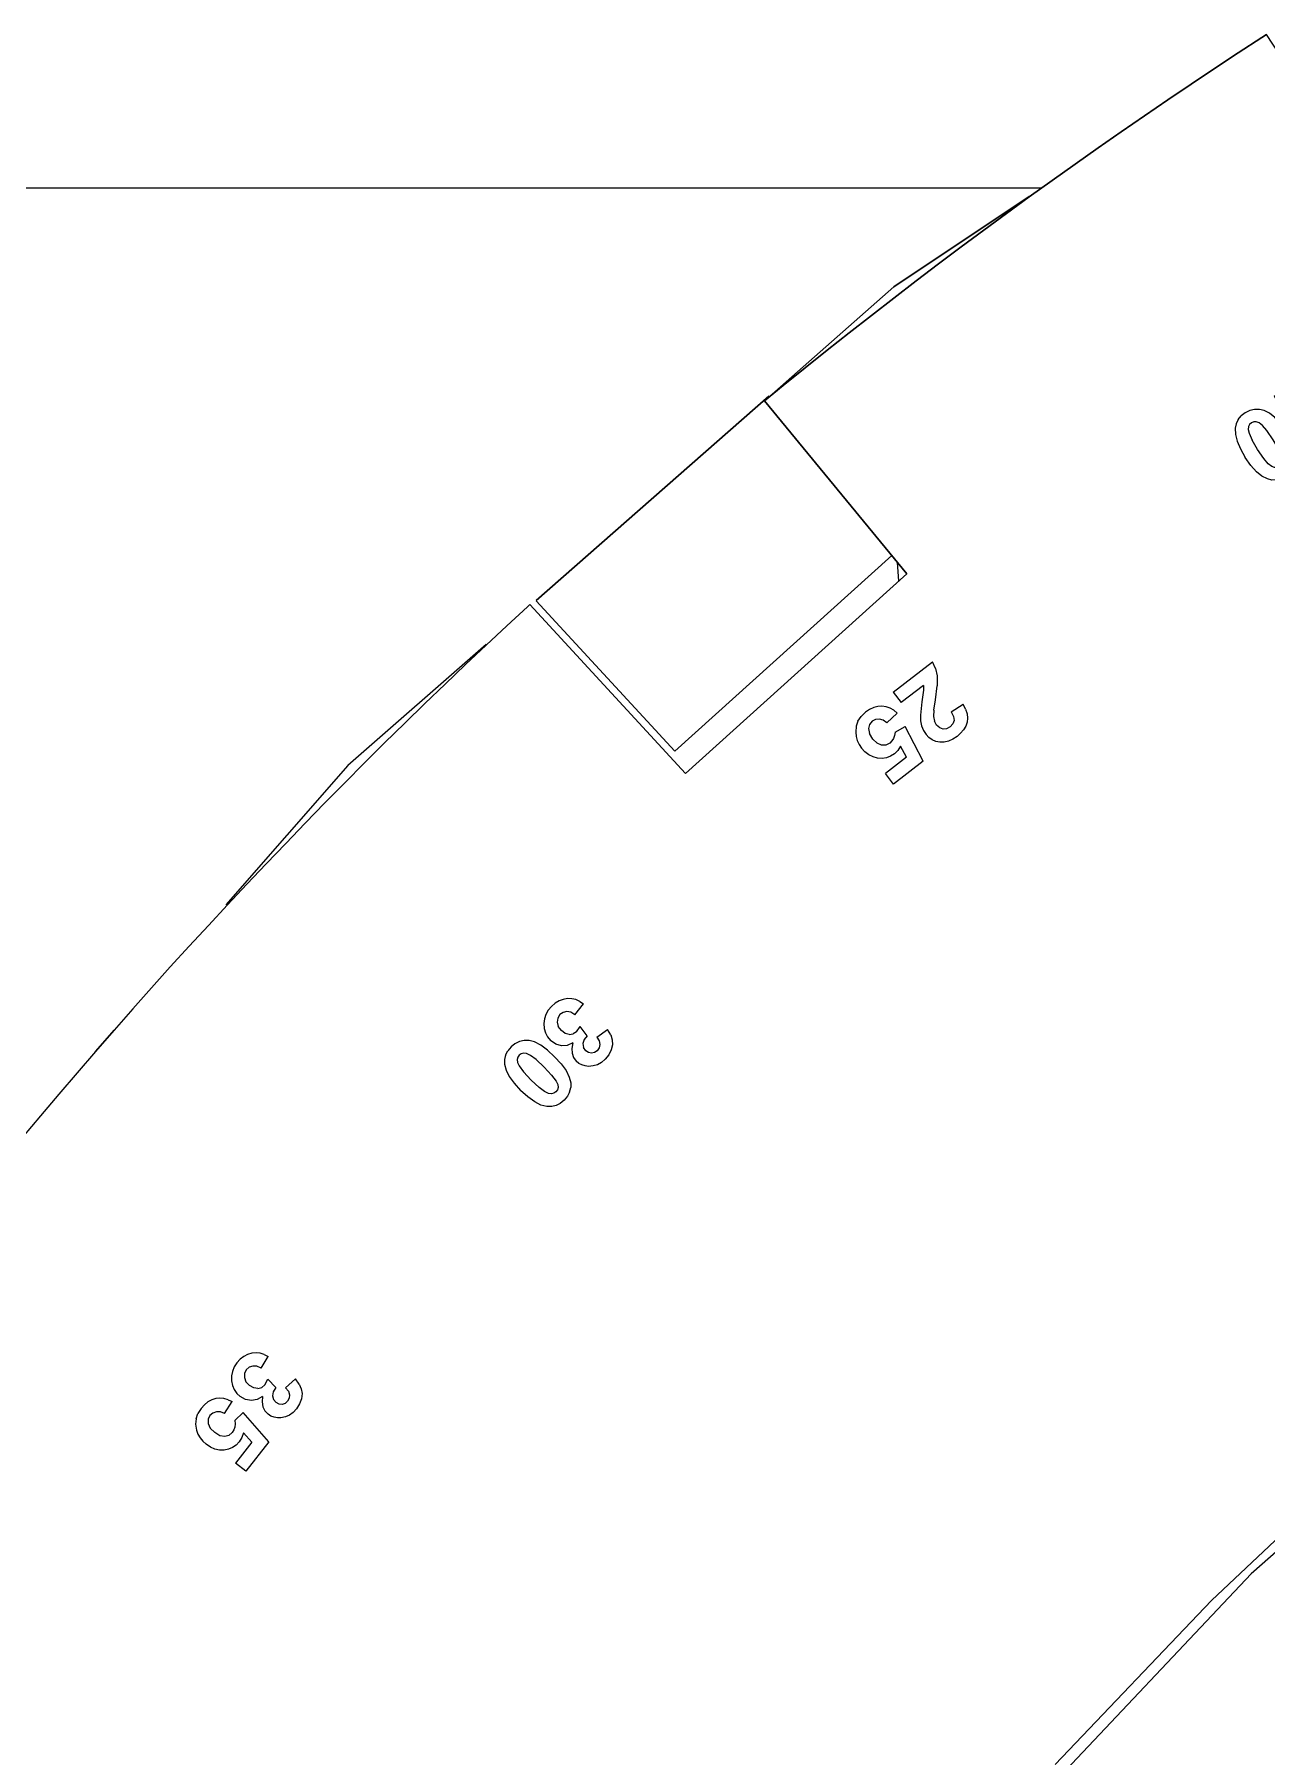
# Model space of a CAD drawing. Header units: inches. Extents: x -827 to 154, y -802 to 207.
# Drawn here: x -513.673 to -511.874, y -204.55 to -202.034 of the extents above; entities that cross this region are included whole.
import ezdxf

# ---------------------------------------------------------------- set-up
doc = ezdxf.new("R2010")
doc.units = ezdxf.units.IN
doc.header["$MEASUREMENT"] = 0
doc.layers.add('Layer0', color=7, linetype='Continuous', lineweight=9)
doc.layers.add('Miter_Saw_Station_skp', color=8, linetype='Continuous', lineweight=9)

# ---------------------------------------------------------------- blocks, each defined once
blk = doc.blocks.new('Miter_Saw_Station_skp_111-402551-Level 1')
at = {"layer": 'Layer0'}
for p, q in [((13.0582, 3.8632), (13.3045, 4.1216)), ((13.3045, 4.1216), (13.0582, 3.8632)), ((12.7987, 3.6181), (13.0582, 3.8632)), ((12.7987, 3.6181), (13.0582, 3.8632)), ((14.9025, 3.0994), (14.931, 3.1335)), ((14.9025, 3.0994), (14.931, 3.1335)), ((14.8738, 3.0655), (14.9025, 3.0994)), ((14.8738, 3.0655), (14.9025, 3.0994)), ((14.845, 3.0317), (14.8738, 3.0655)), ((14.845, 3.0317), (14.8738, 3.0655)), ((14.816, 2.9981), (14.845, 3.0317)), ((14.816, 2.9981), (14.845, 3.0317)), ((14.816, 2.9981), (14.7868, 2.9646)), ((14.7868, 2.9646), (14.816, 2.9981)), ((14.7574, 2.9313), (14.7868, 2.9646)), ((14.7574, 2.9313), (14.7868, 2.9646)), ((14.7279, 2.8982), (14.7574, 2.9313)), ((14.7279, 2.8982), (14.7574, 2.9313)), ((14.6982, 2.8651), (14.7279, 2.8982)), ((14.6982, 2.8651), (14.7279, 2.8982)), ((14.6683, 2.8323), (14.6982, 2.8651)), ((14.6683, 2.8323), (14.6982, 2.8651)), ((14.6383, 2.7996), (14.6683, 2.8323)), ((14.6383, 2.7996), (14.6683, 2.8323)), ((14.6081, 2.767), (14.6383, 2.7996)), ((14.6081, 2.767), (14.6383, 2.7996)), ((14.5778, 2.7346), (14.6081, 2.767)), ((14.5778, 2.7346), (14.6081, 2.767)), ((14.5472, 2.7024), (14.5778, 2.7346)), ((14.5472, 2.7024), (14.5778, 2.7346)), ((14.5165, 2.6703), (14.5472, 2.7024)), ((14.5165, 2.6703), (14.5472, 2.7024)), ((14.4857, 2.6383), (14.5165, 2.6703)), ((14.4857, 2.6383), (14.5165, 2.6703)), ((14.4547, 2.6066), (14.4857, 2.6383)), ((14.4547, 2.6066), (14.4857, 2.6383)), ((14.4235, 2.5749), (14.4547, 2.6066)), ((14.4235, 2.5749), (14.4547, 2.6066)), ((13.5382, 2.2457), (13.8869, 2.5603)), ((13.8869, 2.5603), (13.5382, 2.2457)), ((13.8869, 2.5603), (14.1319, 2.2941)), ((13.8869, 2.5603), (14.1319, 2.2941)), ((14.3922, 2.5435), (14.4235, 2.5749)), ((14.3922, 2.5435), (14.4235, 2.5749)), ((14.3607, 2.5122), (14.3922, 2.5435)), ((14.3922, 2.5435), (14.3607, 2.5122)), ((14.329, 2.481), (14.3607, 2.5122)), ((14.3607, 2.5122), (14.329, 2.481)), ((14.2972, 2.4501), (14.329, 2.481)), ((14.329, 2.481), (14.2972, 2.4501)), ((14.2652, 2.4193), (14.2972, 2.4501)), ((14.2972, 2.4501), (14.2652, 2.4193)), ((14.2331, 2.3886), (14.2652, 2.4193)), ((14.2652, 2.4193), (14.2331, 2.3886)), ((14.2008, 2.3581), (14.2331, 2.3886)), ((14.2331, 2.3886), (14.2008, 2.3581)), ((14.1683, 2.3278), (14.2008, 2.3581)), ((14.2008, 2.3581), (14.1683, 2.3278)), ((14.1358, 2.2977), (14.1683, 2.3278)), ((14.1683, 2.3278), (14.1358, 2.2977)), ((14.1358, 2.2977), (14.1319, 2.2941)), ((14.1319, 2.2941), (14.1358, 2.2977)), ((13.5382, 2.2457), (13.7623, 1.9731)), ((13.7623, 1.9731), (13.5382, 2.2457)), ((13.7623, 1.9731), (13.7329, 1.9491)), ((13.7623, 1.9731), (13.7329, 1.9491)), ((13.7329, 1.9491), (13.7623, 1.9731)), ((13.7623, 1.9731), (13.7329, 1.9491)), ((13.6983, 1.9211), (13.7329, 1.9491)), ((13.6983, 1.9211), (13.7329, 1.9491)), ((13.6983, 1.9211), (13.7329, 1.9491)), ((13.7329, 1.9491), (13.6983, 1.9211)), ((13.6637, 1.8934), (13.6983, 1.9211)), ((13.6983, 1.9211), (13.6637, 1.8934)), ((13.6289, 1.8658), (13.6637, 1.8934)), ((13.6637, 1.8934), (13.6289, 1.8658)), ((13.5939, 1.8384), (13.6289, 1.8658)), ((13.5939, 1.8384), (13.6289, 1.8658)), ((13.5939, 1.8384), (13.6289, 1.8658)), ((13.6289, 1.8658), (13.5939, 1.8384)), ((13.5588, 1.8112), (13.5939, 1.8384)), ((13.5588, 1.8112), (13.5939, 1.8384)), ((13.5588, 1.8112), (13.5939, 1.8384)), ((13.5939, 1.8384), (13.5588, 1.8112)), ((13.5236, 1.7842), (13.5588, 1.8112)), ((13.5588, 1.8112), (13.5236, 1.7842)), ((13.4882, 1.7573), (13.5236, 1.7842)), ((13.5236, 1.7842), (13.4882, 1.7573)), ((13.4527, 1.7306), (13.4882, 1.7573)), ((13.4882, 1.7573), (13.4527, 1.7306)), ((13.4171, 1.7042), (13.4527, 1.7306)), ((13.4527, 1.7306), (13.4171, 1.7042)), ((12.7753, 1.6983), (12.9717, 1.3958)), ((13.3813, 1.6778), (13.4171, 1.7042)), ((13.4171, 1.7042), (13.3813, 1.6778)), ((13.3454, 1.6517), (13.3813, 1.6778)), ((13.3813, 1.6778), (13.3454, 1.6517)), ((13.3094, 1.6258), (13.3454, 1.6517)), ((13.3454, 1.6517), (13.3094, 1.6258)), ((13.2732, 1.6), (13.3094, 1.6258)), ((13.3094, 1.6258), (13.2732, 1.6)), ((13.2005, 1.5491), (13.2369, 1.5744)), ((13.2369, 1.5744), (13.2005, 1.5491)), ((13.2369, 1.5744), (13.2732, 1.6)), ((13.2732, 1.6), (13.2369, 1.5744)), ((13.1639, 1.5239), (13.2005, 1.5491)), ((13.2005, 1.5491), (13.1639, 1.5239)), ((13.1272, 1.4988), (13.1639, 1.5239)), ((13.1639, 1.5239), (13.1272, 1.4988)), ((13.0904, 1.474), (13.1272, 1.4988)), ((13.1272, 1.4988), (13.0904, 1.474)), ((13.0535, 1.4494), (13.0904, 1.474)), ((13.0904, 1.474), (13.0535, 1.4494)), ((13.0164, 1.4249), (13.0535, 1.4494)), ((13.0535, 1.4494), (13.0164, 1.4249)), ((12.9792, 1.4007), (13.0164, 1.4249)), ((13.0164, 1.4249), (12.9792, 1.4007)), ((12.9792, 1.4007), (12.9717, 1.3958)), ((12.9717, 1.3958), (12.9792, 1.4007))]:
    blk.add_line(p, q, dxfattribs=at)
blk = doc.blocks.new('Miter_Saw_Station_skp_93-402533-Level 1')
at = {"layer": 'Layer0'}
for p, q in [((0.0142, 0.1051), (0.0194, 0.1107)), ((0.0194, 0.1107), (0.0263, 0.115)), ((0.0263, 0.115), (0.0344, 0.1177)), ((0.0344, 0.1177), (0.0436, 0.1186)), ((0.0436, 0.1186), (0.0514, 0.1179)), ((0.0514, 0.1179), (0.0583, 0.116)), ((0.0583, 0.116), (0.0645, 0.1127)), ((0.0645, 0.1127), (0.0699, 0.1081)), ((0.1115, 0.1165), (0.1001, 0.0561)), ((0.1115, 0.1165), (0.1704, 0.1165)), ((0.1704, 0.1165), (0.1704, 0.0957)), ((0.0104, 0.0977), (0.0078, 0.0882)), ((0.0283, 0.0848), (0.0078, 0.0882)), ((0.0104, 0.0977), (0.0142, 0.1051)), ((0.0283, 0.0848), (0.0299, 0.0915)), ((0.0299, 0.0915), (0.0332, 0.0963)), ((0.0332, 0.0963), (0.0376, 0.0993)), ((0.0376, 0.0993), (0.0429, 0.1003)), ((0.0429, 0.1003), (0.0481, 0.0994)), ((0.0481, 0.0994), (0.0522, 0.0968)), ((0.0522, 0.0968), (0.0548, 0.0927)), ((0.0557, 0.0875), (0.0545, 0.0812)), ((0.0548, 0.0927), (0.0557, 0.0875)), ((0.0699, 0.1081), (0.0734, 0.1037)), ((0.0734, 0.1037), (0.076, 0.099)), ((0.0738, 0.0751), (0.077, 0.0815)), ((0.076, 0.099), (0.0775, 0.094)), ((0.077, 0.0815), (0.078, 0.0888)), ((0.0775, 0.094), (0.078, 0.0888)), ((0.1284, 0.0957), (0.1249, 0.076)), ((0.1284, 0.0957), (0.1704, 0.0957)), ((0.0372, 0.0725), (0.0347, 0.0543)), ((0.0449, 0.056), (0.0347, 0.0543)), ((0.0372, 0.0725), (0.0451, 0.0733)), ((0.0449, 0.056), (0.0509, 0.0548)), ((0.0451, 0.0733), (0.0509, 0.0764)), ((0.0509, 0.0764), (0.0545, 0.0812)), ((0.0559, 0.0511), (0.0509, 0.0548)), ((0.0613, 0.0644), (0.0686, 0.0693)), ((0.0613, 0.0644), (0.0703, 0.0609)), ((0.0686, 0.0693), (0.0738, 0.0751)), ((0.0703, 0.0609), (0.0773, 0.0548)), ((0.0773, 0.0548), (0.0818, 0.0466)), ((0.1182, 0.0535), (0.1001, 0.0561)), ((0.1182, 0.0535), (0.1221, 0.0572)), ((0.1221, 0.0572), (0.1263, 0.0598)), ((0.1249, 0.076), (0.1324, 0.0788)), ((0.1263, 0.0598), (0.1307, 0.0614)), ((0.1307, 0.0614), (0.1354, 0.0619)), ((0.1324, 0.0788), (0.1401, 0.0797)), ((0.1354, 0.0619), (0.1423, 0.0606)), ((0.1401, 0.0797), (0.1473, 0.079)), ((0.1423, 0.0606), (0.1479, 0.0566)), ((0.1473, 0.079), (0.1538, 0.077)), ((0.1479, 0.0566), (0.1515, 0.0499)), ((0.1538, 0.077), (0.1598, 0.0736)), ((0.1598, 0.0736), (0.1652, 0.0689)), ((0.1652, 0.0689), (0.1697, 0.0631)), ((0.1697, 0.0631), (0.173, 0.0565)), ((0.173, 0.0565), (0.1749, 0.0491)), ((0.0276, 0.0354), (0.0061, 0.0328)), ((0.0075, 0.0258), (0.0061, 0.0328)), ((0.0276, 0.0354), (0.0295, 0.0281)), ((0.0295, 0.0281), (0.0332, 0.0228)), ((0.0557, 0.0237), (0.0593, 0.0298)), ((0.0559, 0.0511), (0.0593, 0.0453)), ((0.0593, 0.0453), (0.0604, 0.0378)), ((0.0604, 0.0378), (0.0593, 0.0298)), ((0.0805, 0.0227), (0.0826, 0.0295)), ((0.0818, 0.0466), (0.0833, 0.0368)), ((0.0826, 0.0295), (0.0833, 0.0368)), ((0.1196, 0.0341), (0.0974, 0.0318)), ((0.0989, 0.0249), (0.0974, 0.0318)), ((0.1196, 0.0341), (0.1215, 0.0274)), ((0.1215, 0.0274), (0.1252, 0.0222)), ((0.1478, 0.0235), (0.1514, 0.0306)), ((0.1526, 0.0406), (0.1514, 0.0306)), ((0.1515, 0.0499), (0.1526, 0.0406)), ((0.1709, 0.0212), (0.1735, 0.0274)), ((0.1735, 0.0274), (0.175, 0.034)), ((0.1749, 0.0491), (0.1755, 0.041)), ((0.175, 0.034), (0.1755, 0.041)), ((0.0075, 0.0258), (0.0099, 0.0195)), ((0.0099, 0.0195), (0.0135, 0.014)), ((0.0135, 0.014), (0.0181, 0.0091)), ((0.0181, 0.0091), (0.0237, 0.0051)), ((0.0237, 0.0051), (0.0299, 0.0023)), ((0.0299, 0.0023), (0.0367, 0.0006)), ((0.0332, 0.0228), (0.0382, 0.0195)), ((0.0367, 0.0006), (0.0443, 0)), ((0.0382, 0.0195), (0.0441, 0.0185)), ((0.0441, 0.0185), (0.0505, 0.0198)), ((0.0443, 0), (0.0523, 0.0007)), ((0.0505, 0.0198), (0.0557, 0.0237)), ((0.0523, 0.0007), (0.0596, 0.0027)), ((0.0596, 0.0027), (0.0662, 0.0061)), ((0.0662, 0.0061), (0.0721, 0.0108)), ((0.0721, 0.0108), (0.077, 0.0164)), ((0.077, 0.0164), (0.0805, 0.0227)), ((0.0989, 0.0249), (0.1015, 0.0188)), ((0.1015, 0.0188), (0.105, 0.0133)), ((0.105, 0.0133), (0.1096, 0.0086)), ((0.1096, 0.0086), (0.115, 0.0049)), ((0.115, 0.0049), (0.1212, 0.0022)), ((0.1212, 0.0022), (0.1281, 0.0005)), ((0.1252, 0.0222), (0.1303, 0.0189)), ((0.1281, 0.0005), (0.1358, 0)), ((0.1303, 0.0189), (0.136, 0.0178)), ((0.1358, 0), (0.1453, 0.001)), ((0.136, 0.0178), (0.1424, 0.0192)), ((0.1424, 0.0192), (0.1478, 0.0235)), ((0.1537, 0.0038), (0.1453, 0.001)), ((0.1537, 0.0038), (0.161, 0.0086)), ((0.161, 0.0086), (0.1672, 0.0154)), ((0.1672, 0.0154), (0.1709, 0.0212))]:
    blk.add_line(p, q, dxfattribs=at)
blk = doc.blocks.new('Miter_Saw_Station_skp_92-402532-Level 1')
at = {"layer": 'Layer0'}
for p, q in [((0.0144, 0.1059), (0.0191, 0.1106)), ((0.0191, 0.1106), (0.0246, 0.1141)), ((0.0246, 0.1141), (0.0309, 0.1166)), ((0.0309, 0.1166), (0.0377, 0.1181)), ((0.0377, 0.1181), (0.0452, 0.1186)), ((0.0452, 0.1186), (0.0534, 0.118)), ((0.0534, 0.118), (0.0606, 0.1163)), ((0.0606, 0.1163), (0.0669, 0.1134)), ((0.0669, 0.1134), (0.0722, 0.1093)), ((0.0722, 0.1093), (0.0765, 0.1044)), ((0.1084, 0.1067), (0.1136, 0.1119)), ((0.1197, 0.1156), (0.1136, 0.1119)), ((0.1197, 0.1156), (0.1268, 0.1178)), ((0.1268, 0.1178), (0.1347, 0.1186)), ((0.1347, 0.1186), (0.1427, 0.1178)), ((0.1427, 0.1178), (0.1498, 0.1156)), ((0.1498, 0.1156), (0.1559, 0.1118)), ((0.1559, 0.1118), (0.1611, 0.1065)), ((0.0082, 0.0927), (0.0067, 0.0842)), ((0.0288, 0.082), (0.0067, 0.0842)), ((0.0082, 0.0927), (0.0108, 0.1)), ((0.0108, 0.1), (0.0144, 0.1059)), ((0.0288, 0.082), (0.0303, 0.0903)), ((0.0303, 0.0903), (0.0336, 0.0959)), ((0.0336, 0.0959), (0.0384, 0.0991)), ((0.0384, 0.0991), (0.0447, 0.1001)), ((0.0447, 0.1001), (0.051, 0.0991)), ((0.051, 0.0991), (0.0557, 0.0961)), ((0.0557, 0.0961), (0.0587, 0.0913)), ((0.0597, 0.0847), (0.0586, 0.0779)), ((0.0587, 0.0913), (0.0597, 0.0847)), ((0.0765, 0.1044), (0.0796, 0.0989)), ((0.0796, 0.0989), (0.0815, 0.0929)), ((0.0814, 0.0786), (0.0821, 0.0863)), ((0.0815, 0.0929), (0.0821, 0.0863)), ((0.0978, 0.0747), (0.0999, 0.0877)), ((0.0999, 0.0877), (0.1035, 0.0983)), ((0.1035, 0.0983), (0.1084, 0.1067)), ((0.1209, 0.0767), (0.1226, 0.0883)), ((0.1226, 0.0883), (0.1247, 0.094)), ((0.1247, 0.094), (0.1275, 0.0976)), ((0.1275, 0.0976), (0.1309, 0.0995)), ((0.1309, 0.0995), (0.1347, 0.1001)), ((0.1347, 0.1001), (0.1386, 0.0995)), ((0.1386, 0.0995), (0.1419, 0.0976)), ((0.1419, 0.0976), (0.1448, 0.0937)), ((0.1448, 0.0937), (0.1471, 0.0873)), ((0.1471, 0.0873), (0.1486, 0.0765)), ((0.1611, 0.1065), (0.1661, 0.0982)), ((0.1661, 0.0982), (0.1696, 0.0876)), ((0.1696, 0.0876), (0.1717, 0.0746)), ((0.0488, 0.0638), (0.0367, 0.052)), ((0.0488, 0.0638), (0.0551, 0.0711)), ((0.0551, 0.0711), (0.0586, 0.0779)), ((0.0558, 0.0417), (0.0703, 0.0565)), ((0.0703, 0.0565), (0.0756, 0.0641)), ((0.0756, 0.0641), (0.0793, 0.0713)), ((0.0793, 0.0713), (0.0814, 0.0786)), ((0.0978, 0.0747), (0.097, 0.0595)), ((0.0977, 0.0441), (0.097, 0.0595)), ((0.1209, 0.0767), (0.1203, 0.0593)), ((0.1203, 0.0593), (0.1208, 0.042)), ((0.1486, 0.0765), (0.1492, 0.0593)), ((0.1492, 0.0593), (0.1486, 0.0418)), ((0.1717, 0.0746), (0.1725, 0.0593)), ((0.1717, 0.0439), (0.1725, 0.0593)), ((0.0116, 0.0242), (0.0211, 0.0364)), ((0.0367, 0.052), (0.0211, 0.0364)), ((0.0379, 0.0227), (0.0424, 0.0288)), ((0.0424, 0.0288), (0.0558, 0.0417)), ((0.0977, 0.0441), (0.0996, 0.0312)), ((0.0996, 0.0312), (0.1029, 0.0208)), ((0.1208, 0.042), (0.1224, 0.0312)), ((0.1224, 0.0312), (0.1247, 0.0248)), ((0.1448, 0.0246), (0.1469, 0.0303)), ((0.1469, 0.0303), (0.1486, 0.0418)), ((0.166, 0.0202), (0.1696, 0.0309)), ((0.1696, 0.0309), (0.1717, 0.0439)), ((0.0066, 0.0134), (0.004, 0.002)), ((0.0821, 0.002), (0.004, 0.002)), ((0.0066, 0.0134), (0.0116, 0.0242)), ((0.0379, 0.0227), (0.0821, 0.0227)), ((0.0821, 0.002), (0.0821, 0.0227)), ((0.1029, 0.0208), (0.1074, 0.013)), ((0.1074, 0.013), (0.113, 0.0073)), ((0.113, 0.0073), (0.1194, 0.0033)), ((0.1194, 0.0033), (0.1267, 0.0008)), ((0.1247, 0.0248), (0.1276, 0.021)), ((0.1267, 0.0008), (0.1347, 0)), ((0.1276, 0.021), (0.1309, 0.0191)), ((0.1309, 0.0191), (0.1347, 0.0185)), ((0.1347, 0.0185), (0.1386, 0.0191)), ((0.1347, 0), (0.1427, 0.0007)), ((0.1386, 0.0191), (0.142, 0.021)), ((0.142, 0.021), (0.1448, 0.0246)), ((0.1498, 0.003), (0.1427, 0.0007)), ((0.1498, 0.003), (0.1559, 0.0067)), ((0.1559, 0.0067), (0.161, 0.0119)), ((0.161, 0.0119), (0.166, 0.0202))]:
    blk.add_line(p, q, dxfattribs=at)
blk = doc.blocks.new('Miter_Saw_Station_skp_90-402530-Level 1')
at = {"layer": 'Layer0'}
for p, q in [((0.0144, 0.1059), (0.0191, 0.1106)), ((0.0191, 0.1106), (0.0246, 0.1141)), ((0.0246, 0.1141), (0.0309, 0.1166)), ((0.0309, 0.1166), (0.0377, 0.1181)), ((0.0377, 0.1181), (0.0452, 0.1186)), ((0.0452, 0.1186), (0.0534, 0.118)), ((0.0534, 0.118), (0.0606, 0.1163)), ((0.0606, 0.1163), (0.0669, 0.1134)), ((0.0669, 0.1134), (0.0722, 0.1093)), ((0.0722, 0.1093), (0.0765, 0.1044)), ((0.1115, 0.1165), (0.1001, 0.0561)), ((0.1115, 0.1165), (0.1704, 0.1165)), ((0.1704, 0.1165), (0.1704, 0.0957)), ((0.0082, 0.0927), (0.0067, 0.0842)), ((0.0288, 0.082), (0.0067, 0.0842)), ((0.0082, 0.0927), (0.0108, 0.1)), ((0.0108, 0.1), (0.0144, 0.1059)), ((0.0288, 0.082), (0.0303, 0.0903)), ((0.0303, 0.0903), (0.0336, 0.0959)), ((0.0336, 0.0959), (0.0384, 0.0991)), ((0.0384, 0.0991), (0.0447, 0.1001)), ((0.0447, 0.1001), (0.051, 0.0991)), ((0.051, 0.0991), (0.0557, 0.0961)), ((0.0557, 0.0961), (0.0587, 0.0913)), ((0.0597, 0.0847), (0.0586, 0.0779)), ((0.0587, 0.0913), (0.0597, 0.0847)), ((0.0765, 0.1044), (0.0796, 0.0989)), ((0.0796, 0.0989), (0.0815, 0.0929)), ((0.0814, 0.0786), (0.0821, 0.0863)), ((0.0815, 0.0929), (0.0821, 0.0863)), ((0.1284, 0.0957), (0.1249, 0.076)), ((0.1284, 0.0957), (0.1704, 0.0957)), ((0.0488, 0.0638), (0.0367, 0.052)), ((0.0488, 0.0638), (0.0551, 0.0711)), ((0.0551, 0.0711), (0.0586, 0.0779)), ((0.0558, 0.0417), (0.0703, 0.0565)), ((0.0703, 0.0565), (0.0756, 0.0641)), ((0.0756, 0.0641), (0.0793, 0.0713)), ((0.0793, 0.0713), (0.0814, 0.0786)), ((0.1182, 0.0535), (0.1001, 0.0561)), ((0.1182, 0.0535), (0.1221, 0.0572)), ((0.1221, 0.0572), (0.1263, 0.0598)), ((0.1249, 0.076), (0.1324, 0.0788)), ((0.1263, 0.0598), (0.1307, 0.0614)), ((0.1307, 0.0614), (0.1354, 0.0619)), ((0.1324, 0.0788), (0.1401, 0.0797)), ((0.1354, 0.0619), (0.1423, 0.0606)), ((0.1401, 0.0797), (0.1473, 0.079)), ((0.1423, 0.0606), (0.1479, 0.0566)), ((0.1473, 0.079), (0.1538, 0.077)), ((0.1479, 0.0566), (0.1515, 0.0499)), ((0.1538, 0.077), (0.1598, 0.0736)), ((0.1598, 0.0736), (0.1652, 0.0689)), ((0.1652, 0.0689), (0.1697, 0.0631)), ((0.1697, 0.0631), (0.173, 0.0565)), ((0.173, 0.0565), (0.1749, 0.0491)), ((0.0116, 0.0242), (0.0211, 0.0364)), ((0.0367, 0.052), (0.0211, 0.0364)), ((0.0379, 0.0227), (0.0424, 0.0288)), ((0.0424, 0.0288), (0.0558, 0.0417)), ((0.1196, 0.0341), (0.0974, 0.0318)), ((0.0989, 0.0249), (0.0974, 0.0318)), ((0.1196, 0.0341), (0.1215, 0.0274)), ((0.1215, 0.0274), (0.1252, 0.0222)), ((0.1478, 0.0235), (0.1514, 0.0306)), ((0.1526, 0.0406), (0.1514, 0.0306)), ((0.1515, 0.0499), (0.1526, 0.0406)), ((0.1709, 0.0212), (0.1735, 0.0274)), ((0.1735, 0.0274), (0.175, 0.034)), ((0.1749, 0.0491), (0.1755, 0.041)), ((0.175, 0.034), (0.1755, 0.041)), ((0.0066, 0.0134), (0.004, 0.002)), ((0.0821, 0.002), (0.004, 0.002)), ((0.0066, 0.0134), (0.0116, 0.0242)), ((0.0379, 0.0227), (0.0821, 0.0227)), ((0.0821, 0.002), (0.0821, 0.0227)), ((0.0989, 0.0249), (0.1015, 0.0188)), ((0.1015, 0.0188), (0.105, 0.0133)), ((0.105, 0.0133), (0.1096, 0.0086)), ((0.1096, 0.0086), (0.115, 0.0049)), ((0.115, 0.0049), (0.1212, 0.0022)), ((0.1212, 0.0022), (0.1281, 0.0005)), ((0.1252, 0.0222), (0.1303, 0.0189)), ((0.1281, 0.0005), (0.1358, 0)), ((0.1303, 0.0189), (0.136, 0.0178)), ((0.1358, 0), (0.1453, 0.001)), ((0.136, 0.0178), (0.1424, 0.0192)), ((0.1424, 0.0192), (0.1478, 0.0235)), ((0.1537, 0.0038), (0.1453, 0.001)), ((0.1537, 0.0038), (0.161, 0.0086)), ((0.161, 0.0086), (0.1672, 0.0154)), ((0.1672, 0.0154), (0.1709, 0.0212))]:
    blk.add_line(p, q, dxfattribs=at)
blk = doc.blocks.new('Miter_Saw_Station_skp_88-402528-Level 1')
at = {"layer": 'Layer0'}
for p, q in [((0.0142, 0.1051), (0.0194, 0.1107)), ((0.0194, 0.1107), (0.0263, 0.115)), ((0.0263, 0.115), (0.0344, 0.1177)), ((0.0344, 0.1177), (0.0436, 0.1186)), ((0.0436, 0.1186), (0.0514, 0.1179)), ((0.0514, 0.1179), (0.0583, 0.116)), ((0.0583, 0.116), (0.0645, 0.1127)), ((0.0645, 0.1127), (0.0699, 0.1081)), ((0.1084, 0.1067), (0.1136, 0.1119)), ((0.1197, 0.1156), (0.1136, 0.1119)), ((0.1197, 0.1156), (0.1268, 0.1178)), ((0.1268, 0.1178), (0.1347, 0.1186)), ((0.1347, 0.1186), (0.1427, 0.1178)), ((0.1427, 0.1178), (0.1498, 0.1156)), ((0.1498, 0.1156), (0.1559, 0.1118)), ((0.1559, 0.1118), (0.1611, 0.1065)), ((0.0104, 0.0977), (0.0078, 0.0882)), ((0.0283, 0.0848), (0.0078, 0.0882)), ((0.0104, 0.0977), (0.0142, 0.1051)), ((0.0283, 0.0848), (0.0299, 0.0915)), ((0.0299, 0.0915), (0.0332, 0.0963)), ((0.0332, 0.0963), (0.0376, 0.0993)), ((0.0376, 0.0993), (0.0429, 0.1003)), ((0.0429, 0.1003), (0.0481, 0.0994)), ((0.0481, 0.0994), (0.0522, 0.0968)), ((0.0522, 0.0968), (0.0548, 0.0927)), ((0.0557, 0.0875), (0.0545, 0.0812)), ((0.0548, 0.0927), (0.0557, 0.0875)), ((0.0699, 0.1081), (0.0734, 0.1037)), ((0.0734, 0.1037), (0.076, 0.099)), ((0.0738, 0.0751), (0.077, 0.0815)), ((0.076, 0.099), (0.0775, 0.094)), ((0.077, 0.0815), (0.078, 0.0888)), ((0.0775, 0.094), (0.078, 0.0888)), ((0.0978, 0.0747), (0.0999, 0.0877)), ((0.0999, 0.0877), (0.1035, 0.0983)), ((0.1035, 0.0983), (0.1084, 0.1067)), ((0.1209, 0.0767), (0.1226, 0.0883)), ((0.1226, 0.0883), (0.1247, 0.094)), ((0.1247, 0.094), (0.1275, 0.0976)), ((0.1275, 0.0976), (0.1309, 0.0995)), ((0.1309, 0.0995), (0.1347, 0.1001)), ((0.1347, 0.1001), (0.1386, 0.0995)), ((0.1386, 0.0995), (0.1419, 0.0976)), ((0.1419, 0.0976), (0.1448, 0.0937)), ((0.1448, 0.0937), (0.1471, 0.0873)), ((0.1471, 0.0873), (0.1486, 0.0765)), ((0.1611, 0.1065), (0.1661, 0.0982)), ((0.1661, 0.0982), (0.1696, 0.0876)), ((0.1696, 0.0876), (0.1717, 0.0746)), ((0.0372, 0.0725), (0.0347, 0.0543)), ((0.0449, 0.056), (0.0347, 0.0543)), ((0.0372, 0.0725), (0.0451, 0.0733)), ((0.0449, 0.056), (0.0509, 0.0548)), ((0.0451, 0.0733), (0.0509, 0.0764)), ((0.0509, 0.0764), (0.0545, 0.0812)), ((0.0559, 0.0511), (0.0509, 0.0548)), ((0.0613, 0.0644), (0.0686, 0.0693)), ((0.0613, 0.0644), (0.0703, 0.0609)), ((0.0686, 0.0693), (0.0738, 0.0751)), ((0.0703, 0.0609), (0.0773, 0.0548)), ((0.0773, 0.0548), (0.0818, 0.0466)), ((0.0978, 0.0747), (0.097, 0.0595)), ((0.0977, 0.0441), (0.097, 0.0595)), ((0.1209, 0.0767), (0.1203, 0.0593)), ((0.1203, 0.0593), (0.1208, 0.042)), ((0.1486, 0.0765), (0.1492, 0.0593)), ((0.1492, 0.0593), (0.1486, 0.0418)), ((0.1717, 0.0746), (0.1725, 0.0593)), ((0.1717, 0.0439), (0.1725, 0.0593)), ((0.0276, 0.0354), (0.0061, 0.0328)), ((0.0075, 0.0258), (0.0061, 0.0328)), ((0.0276, 0.0354), (0.0295, 0.0281)), ((0.0295, 0.0281), (0.0332, 0.0228)), ((0.0557, 0.0237), (0.0593, 0.0298)), ((0.0559, 0.0511), (0.0593, 0.0453)), ((0.0593, 0.0453), (0.0604, 0.0378)), ((0.0604, 0.0378), (0.0593, 0.0298)), ((0.0805, 0.0227), (0.0826, 0.0295)), ((0.0818, 0.0466), (0.0833, 0.0368)), ((0.0826, 0.0295), (0.0833, 0.0368)), ((0.0977, 0.0441), (0.0996, 0.0312)), ((0.0996, 0.0312), (0.1029, 0.0208)), ((0.1208, 0.042), (0.1224, 0.0312)), ((0.1224, 0.0312), (0.1247, 0.0248)), ((0.1448, 0.0246), (0.1469, 0.0303)), ((0.1469, 0.0303), (0.1486, 0.0418)), ((0.166, 0.0202), (0.1696, 0.0309)), ((0.1696, 0.0309), (0.1717, 0.0439)), ((0.0075, 0.0258), (0.0099, 0.0195)), ((0.0099, 0.0195), (0.0135, 0.014)), ((0.0135, 0.014), (0.0181, 0.0091)), ((0.0181, 0.0091), (0.0237, 0.0051)), ((0.0237, 0.0051), (0.0299, 0.0023)), ((0.0299, 0.0023), (0.0367, 0.0006)), ((0.0332, 0.0228), (0.0382, 0.0195)), ((0.0367, 0.0006), (0.0443, 0)), ((0.0382, 0.0195), (0.0441, 0.0185)), ((0.0441, 0.0185), (0.0505, 0.0198)), ((0.0443, 0), (0.0523, 0.0007)), ((0.0505, 0.0198), (0.0557, 0.0237)), ((0.0523, 0.0007), (0.0596, 0.0027)), ((0.0596, 0.0027), (0.0662, 0.0061)), ((0.0662, 0.0061), (0.0721, 0.0108)), ((0.0721, 0.0108), (0.077, 0.0164)), ((0.077, 0.0164), (0.0805, 0.0227)), ((0.1029, 0.0208), (0.1074, 0.013)), ((0.1074, 0.013), (0.113, 0.0073)), ((0.113, 0.0073), (0.1194, 0.0033)), ((0.1194, 0.0033), (0.1267, 0.0008)), ((0.1247, 0.0248), (0.1276, 0.021)), ((0.1267, 0.0008), (0.1347, 0)), ((0.1276, 0.021), (0.1309, 0.0191)), ((0.1309, 0.0191), (0.1347, 0.0185)), ((0.1347, 0.0185), (0.1386, 0.0191)), ((0.1347, 0), (0.1427, 0.0007)), ((0.1386, 0.0191), (0.142, 0.021)), ((0.142, 0.021), (0.1448, 0.0246)), ((0.1498, 0.003), (0.1427, 0.0007)), ((0.1498, 0.003), (0.1559, 0.0067)), ((0.1559, 0.0067), (0.161, 0.0119)), ((0.161, 0.0119), (0.166, 0.0202))]:
    blk.add_line(p, q, dxfattribs=at)
blk = doc.blocks.new('Miter_Saw_Station_skp_87-402527-Level 1')
for name, p, rotation in [('Miter_Saw_Station_skp_93-402533-Level 1', (12.7034, 2.9593), 51.9), ('Miter_Saw_Station_skp_88-402528-Level 1', (12.2039, 2.4014), 45), ('Miter_Saw_Station_skp_90-402530-Level 1', (11.6335, 1.886), 37.77847110760207), ('Miter_Saw_Station_skp_92-402532-Level 1', (11.029, 1.4255), 32.40000000000001)]:
    blk.add_blockref(name, p, dxfattribs=dict(rotation=rotation))
blk = doc.blocks.new('Miter_Saw_Station_skp_86-402526-Level 1')
for name, p in [('Miter_Saw_Station_skp_111-402551-Level 1', (0, 0)), ('Miter_Saw_Station_skp_87-402527-Level 1', (1.8625, 0.4944))]:
    blk.add_blockref(name, p)
blk = doc.blocks.new('Miter_Saw_Station_skp_85-402525-Level 1')
at = {"layer": 'Layer0'}
for p, q in [((18.2729, 3.834), (18.652, 4.235)), ((18.2729, 3.834), (18.652, 4.235)), ((17.8286, 3.4391), (18.2729, 3.834)), ((17.8286, 3.4391), (18.2729, 3.834)), ((19.6956, 2.5599), (19.8881, 2.7795)), ((19.6956, 2.5599), (19.8881, 2.7795)), ((19.478, 2.3695), (19.6956, 2.5599)), ((19.478, 2.3695), (19.6956, 2.5599)), ((18.8392, 2.2293), (19.1809, 2.5377)), ((19.1809, 2.5377), (18.8392, 2.2293)), ((19.1809, 2.5377), (19.3992, 2.3005)), ((19.3992, 2.3005), (19.1809, 2.5377)), ((19.3992, 2.3), (19.0326, 1.9785)), ((19.0326, 1.9785), (19.3992, 2.3)), ((18.8307, 2.2396), (18.8285, 2.2699)), ((18.8307, 2.2396), (18.8285, 2.2699)), ((19.0321, 1.9792), (18.836, 1.8061)), ((19.0321, 1.9792), (18.836, 1.8061)), ((18.836, 1.8061), (18.6226, 1.6635)), ((18.6226, 1.6635), (18.836, 1.8061))]:
    blk.add_line(p, q, dxfattribs=at)
blk = doc.blocks.new('Miter_Saw_Station_skp_24-402464-Level 1')
at = {"rotation": 90.00000000000001}
for name, p in [('Miter_Saw_Station_skp_85-402525-Level 1', (25.3046, 0.0713)), ('Miter_Saw_Station_skp_86-402526-Level 1', (25.2921, 5.3485))]:
    blk.add_blockref(name, p, dxfattribs=at)
blk = doc.blocks.new('Miter_Saw_Station_skp_16-402456-Level 1')
at = {"layer": 'Layer0'}
blk.add_line((0, 6.614), (0, 0), dxfattribs=at)
blk.add_line((0, 6.614), (0, 0), dxfattribs=at)
blk = doc.blocks.new('Miter_Saw_Station_skp_1-402441-Level 1')
blk.add_blockref('Miter_Saw_Station_skp_16-402456-Level 1', (5.9761, 47.995))
at = {"xscale": 0.9269999999999998, "yscale": 0.9269999999999998, "zscale": 0.9269999999999998, "rotation": 180}
blk.add_blockref('Miter_Saw_Station_skp_24-402464-Level 1', (27.9036, 71.9204), dxfattribs=at)
blk = doc.blocks.new('Miter_Saw_Station_skp-402418-Level 1')
blk.add_blockref('Miter_Saw_Station_skp_1-402441-Level 1', (0, 0))

msp = doc.modelspace()

# ---------------------------------------------------------------- block references
at = {"layer": 'Miter_Saw_Station_skp', "color": 7, "rotation": 269.9999999999997}
msp.add_blockref('Miter_Saw_Station_skp-402418-Level 1', (-566.811294, -196.282674), dxfattribs=at)

doc.saveas('drawing.dxf')
